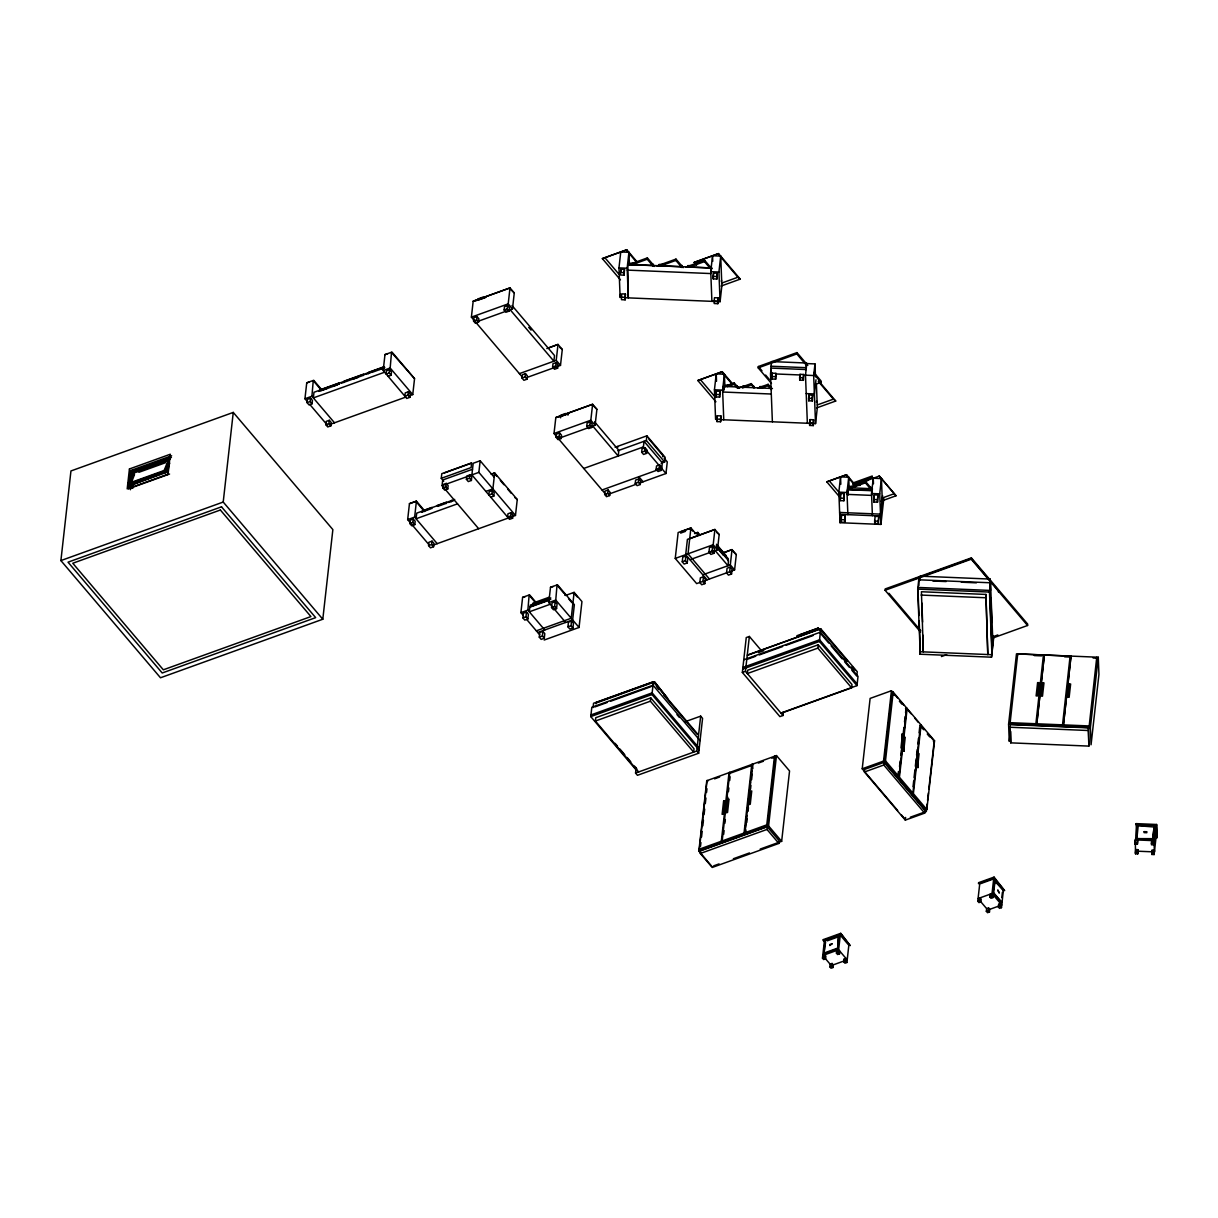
<?xml version="1.0" encoding="UTF-8"?>
<svg xmlns="http://www.w3.org/2000/svg" width="1218" height="1218" viewBox="0 0 1218 1218"><rect width="100%" height="100%" fill="white"/><g stroke="black" fill="none" stroke-linecap="round" stroke-linejoin="round"><path stroke-width="1.5" d="M60.9 560.584L70.948 470.955L233.262 412.415L332.864 529.602L322.8 619.231L160.487 677.771L60.9 560.584L223.214 502.044L233.262 412.415M128.712 488.616L130.737 470.513L171.631 455.76M130.433 489.727L131.042 484.307M131.864 477.06L132.671 469.813M132.518 486.956L132.929 483.348M132.747 488.342L133.158 484.734M167.658 474.578L169.683 456.461M307.317 401.544L304.942 398.758L306.738 382.817L313.711 380.305L322.024 390.095M307.073 402.625L307.454 399.306L310.544 398.195L312.447 400.433L312.082 403.752L308.976 404.863L307.073 402.625L310.179 401.514L310.544 398.195M334.508 422.798L311.915 396.231L313.254 380.655L320.562 389.242M319.618 391.252L319.771 389.927L339.137 382.954L338.985 384.264M325.845 424.717L326.226 421.398L329.317 420.286L331.22 422.524L330.854 425.843L327.749 426.955L325.845 424.717L328.951 423.605L329.317 420.286M344.024 382.452L344.161 381.127L363.527 374.154L363.375 375.464M368.415 373.652L368.567 372.327L384.416 366.618M408.35 391.785L407.969 395.104L404.878 396.215L405.244 392.896L408.35 391.785L410.253 394.023L409.872 397.342L406.766 398.453L383.198 370.531L384.979 354.59L391.968 352.078L414.546 378.646L412.75 394.586L409.263 395.835M389.197 373.012L389.562 369.693L386.471 370.805L386.091 374.124L389.197 373.012L391.1 375.251L387.994 376.362M412.75 394.586L390.171 368.019L391.511 352.428L414.546 378.646M391.1 375.251L391.465 371.932L389.562 369.693M429.056 544.781L407.665 519.614L409.446 503.673L416.419 501.161L424.747 510.951M409.796 523.496L410.177 520.177L413.267 519.051L415.171 521.289L414.805 524.623L411.699 525.734L409.796 523.496L412.902 522.385L413.267 519.051M437.216 543.67L414.638 517.102L416.419 501.161L409.446 503.673M422.341 512.123L422.494 510.799L431.903 507.404L431.751 508.728M428.569 545.588L428.949 542.269L432.04 541.142L433.943 543.38L433.578 546.715L430.472 547.826L428.569 545.588L431.674 544.476L432.04 541.142M441.266 478.324L441.799 473.68L471.625 462.916L471.092 467.575L441.266 478.324L443.717 481.186M478.674 528.719L442.058 485.647L442.697 479.999L472.523 469.25M442.773 487.855L443.139 484.536L446.245 483.409L448.148 485.647L447.767 488.981L444.661 490.093L442.773 487.855L445.864 486.743L446.245 483.409M446.214 503.506L446.367 502.181L436.942 505.592M522.613 377.413L471.396 317.137L473.178 301.196L509.992 287.92L514.27 292.959L512.489 308.885L477.395 321.552M451.254 501.694L451.406 500.37M473.528 321.019L473.909 317.7L476.999 316.573L478.902 318.812L478.537 322.131L475.431 323.257L473.528 321.019L476.634 319.892L476.999 316.573M482.815 298.44L482.952 297.116L478.035 298.882L477.882 300.207L485.48 297.481M466.403 479.329L466.768 476.01L469.874 474.883L471.777 477.121L471.396 480.455L468.306 481.567L466.403 479.329L469.493 478.217L469.874 474.883M433.73 544.918L515.473 515.442L478.857 472.371L480.166 460.754L473.193 463.266L471.884 474.883L509.489 519.325L512.595 518.213L512.961 514.894L511.058 512.656L507.967 513.768L507.586 517.087L510.692 515.975L511.058 512.656M504.13 309.981L504.496 306.662L507.601 305.535L509.505 307.773L509.139 311.092L506.033 312.219L504.13 309.981L507.236 308.854L507.601 305.535M512.489 308.885L508.211 303.861L509.992 287.92L473.178 301.196M491.92 493.884L492.285 490.549L489.194 491.676L488.814 494.995L491.92 493.884L493.823 496.122L490.717 497.233M493.823 496.122L494.188 492.788L492.285 490.549M522.02 378.067L522.385 374.748L525.491 373.622L527.394 375.86L527.013 379.194L523.923 380.305L522.02 378.067L525.11 376.956L525.491 373.622M515.473 515.442L517.254 499.517L494.675 472.934L491.189 474.198M523.298 615.486L520.893 612.639L522.613 597.368L529.586 594.856L535.615 601.951M522.887 617.846L523.405 613.202L526.496 612.091L528.399 614.329L527.881 618.972L524.791 620.084L522.887 617.846L525.978 616.734L526.496 612.091M552.622 367.029L552.987 363.71L556.093 362.599L557.996 364.837L557.616 368.156L554.525 369.267L552.622 367.029L555.712 365.918L556.093 362.599M544.75 629.995L527.866 610.127L529.13 595.206L534.9 601.981M527.196 377.397L560.493 365.385L556.215 360.361L558.011 344.42L547.491 348.211M532.966 604.341L533.119 603.017L549.151 597.231M560.493 365.385L562.29 349.459L558.011 344.42L546.912 348.607M606.32 495.026L554.023 433.501L555.819 417.561L592.618 404.285L596.896 409.324L595.1 425.265L558.301 438.526M556.154 437.384L556.519 434.065L559.625 432.938L561.528 435.176L561.148 438.495L558.057 439.622L556.154 437.384L559.245 436.257L559.625 432.938M560.508 416.586L560.661 415.262L565.578 413.481L565.426 414.805M560.63 417.82L560.782 416.48M539.285 637.151L539.802 632.492L542.893 631.381L544.796 633.619L544.279 638.262L541.188 639.389L539.285 637.151L542.375 636.024L542.893 631.381M567.938 415.171L568.09 413.846L562.244 415.962M565.67 622.444L548.785 602.575L550.506 587.304L557.479 584.792L574.363 604.661L572.643 619.932L537.777 632.507M551.541 607.508L552.058 602.864L555.164 601.753L557.068 603.991L556.55 608.635L553.444 609.746L551.541 607.508L554.647 606.397L555.164 601.753M544.172 640.029L579.052 627.453L555.758 600.063L557.022 585.142L563.934 593.273M564.741 595.008L564.878 593.668M586.756 426.346L587.122 423.027L590.228 421.9L592.131 424.138L591.75 427.472L588.659 428.584L586.756 426.346L589.847 425.234L590.228 421.9M595.1 425.265L590.821 420.225L592.618 404.285L555.819 417.561M567.938 626.813L568.456 622.154L571.562 621.043L573.465 623.281L572.947 627.925L569.841 629.051L567.938 626.813L571.044 625.687L571.562 621.043M573.526 594.034L573.663 592.709L577.225 596.896M565.396 595.495L574.12 592.359L571.212 618.242L536.346 630.817M620.525 293.995L620.129 297.542L618.972 267.884L620.754 251.959L628.93 252.293L629.432 265.265M579.052 627.453L581.945 601.57L574.12 592.359M620.464 272.527L620.83 269.208L624.469 269.361L624.195 275.177L620.571 275.024L620.464 272.527L624.103 272.68L624.195 275.177M621.424 297.192L621.804 293.873L625.428 294.01L625.154 299.841L621.515 299.689L621.424 297.192L625.062 297.329L625.154 299.841M624.103 272.68L624.469 269.361M627.224 270.107L710.825 273.563L711.449 267.93L627.849 264.458L628.305 297.877L627.148 268.219L628.93 252.293M625.062 297.329L625.428 294.01M604.646 494.432L605.011 491.113L608.117 490.001L610.02 492.239L609.639 495.559L606.534 496.67L604.646 494.432L607.736 493.32L608.117 490.001M630.376 264.565L630.528 263.24L634.304 263.408M617.617 447.828L617.77 446.504M636.633 770.552L590.76 716.595L591.811 707.293L653.015 685.216L700.076 740.605M593.059 707.582L593.547 703.273L653.198 681.76L698.097 734.591M596.044 703.837L596.196 702.497L652.757 682.11M638.658 771.938L595.389 721.041L595.769 717.707L650.762 697.884L694.032 748.781L693.666 752.1L650.397 701.203L650.762 697.884M653.259 266.346L647.215 259.236L647.367 257.911L628.397 264.748M653.092 265.509L653.244 264.184M658.999 265.752L659.136 264.428L664.815 264.671M635.233 483.394L635.613 480.075L638.704 478.963L640.607 481.201L640.242 484.52L637.136 485.632L635.233 483.394L638.339 482.282L638.704 478.963M641.658 452.213L642.023 448.894L645.114 447.782L647.017 450.021L646.636 453.34L643.546 454.451L641.658 452.213L644.733 451.102L645.114 447.782M639.617 483.028L665.972 473.513L643.393 446.945L644.033 441.312L662.333 462.84M661.13 463.266L664.647 462.003L646.347 440.474L646.88 435.816L615.12 447.265M681.882 267.534L675.838 260.424L675.99 259.099L657.02 265.935M656.152 469.28L656.532 465.961L659.608 464.85L661.511 467.088L661.146 470.407L658.055 471.518L656.152 469.28L659.242 468.169L659.608 464.85M681.715 266.696L681.867 265.372M662.668 456.796L662.82 455.456L648.768 438.922M662.44 461.835L661.694 468.473L602.042 489.986M664.647 462.003L665.18 457.344L646.88 435.816M687.622 266.94L687.759 265.615L691.55 265.783M665.972 473.513L667.281 461.896L664.069 458.12M684.927 721.802L700.67 716.138L702.573 718.376L698.66 753.226L637.456 775.303L635.552 773.065L636.177 767.553M652.711 686.069L653.198 681.76M699.041 749.907L651.965 694.519L653.015 685.216M654.584 681.943L667.555 698.325L654.584 681.943L596.47 702.908M710.505 268.721L704.461 261.611L704.613 260.287L685.643 267.123M703.456 576.753L705.359 578.992L704.841 583.635L701.735 584.747L699.832 582.524L700.35 577.865L703.456 576.753L702.938 581.397L696.65 583.605L675.244 558.423L678.152 532.525L690.91 527.927L695.676 533.53M710.338 267.884L710.475 266.559M711.906 301.333L710.749 271.69L712.53 255.765L720.706 256.1L721.863 285.758L720.082 301.683L625.032 297.74M713.154 276.379L713.52 273.06L717.143 273.213L716.884 279.029L713.246 278.876L713.154 276.379L716.778 276.532L716.884 279.029M713.246 278.876L713.52 273.06M682.247 561.818L682.765 557.174L685.871 556.063L687.774 558.301L687.241 562.944L684.151 564.056L682.247 561.818L685.338 560.706L685.871 556.063M714.098 301.029L714.479 297.71L718.118 297.862L717.844 303.678L714.205 303.526L714.098 301.029L717.737 301.181L717.844 303.678M716.778 276.532L717.143 273.213M720.082 301.683L718.924 272.04L720.706 256.1M690.317 529.602L690.469 528.277L680.801 531.764L680.649 533.088L685.49 531.352M690.91 527.927L688.018 553.825L709.409 578.992M717.737 301.181L718.118 297.862M721.391 281.525L721.543 280.201M697.153 534.078L697.305 532.738L699.634 535.478M697.366 535.844L697.762 532.403L694.534 533.56M715.59 419.449L714.448 389.79L716.23 373.865L724.405 374.2L724.908 387.172M715.103 391.085L715.24 389.76M715.925 394.434L716.306 391.115L719.945 391.267L719.655 397.083L716.032 396.931L715.925 394.434L719.564 394.602L719.655 397.083M716.032 396.931L716.306 391.115M716.9 419.099L717.265 415.78L720.904 415.917L720.614 421.748L716.991 421.58L716.9 419.099L720.523 419.251L720.614 421.748M719.564 394.602L719.945 391.267M716.991 421.58L717.265 415.78M816.395 383.563L817.324 407.665L815.542 423.59L723.766 419.784L722.609 390.125L724.405 374.2M772.44 388.496L723.325 386.365L722.685 392.013L771.298 394.023M723.462 389.79L723.827 386.487L723.979 390.095M720.523 419.251L720.904 415.917M725.837 386.471L725.989 385.147L731.516 385.375M708.967 552.18L709.485 547.537L712.591 546.425L714.494 548.663L713.976 553.307L710.87 554.418L708.967 552.18L712.073 551.069L712.591 546.425M689.967 559.686L717.478 549.775L713.185 544.735L714.905 529.465L687.409 539.376L685.688 554.662L707.079 579.829M737.545 388.329L734.073 384.249L734.226 382.924L723.873 386.654M717.478 549.775L719.183 534.504L714.905 529.465L690.058 538.615M736.905 386.928L737.042 385.604M698.66 753.226L696.757 750.988L700.67 716.138M742.797 387.187L742.95 385.862L746.634 386.015M728.151 560.874L728.379 558.879L716.702 545.146M731.561 573.998L729.658 571.76L730.176 567.116L727.07 568.227L726.552 572.871L728.455 575.109L731.561 573.998L732.079 569.354L730.176 567.116M731.15 571.151L734.591 569.917L730.313 564.878L732.018 549.607L723.431 552.698M711.936 866.47L698.858 851.093L706.76 780.723L776.475 755.571L789.553 770.964L781.651 841.333L760.199 849.068M753.348 387.674L751.186 383.624L739.113 387.979M744.046 833.051L722.107 840.968L722.837 841.821L744.777 833.904L744.046 833.051L751.765 764.341L752.48 765.178L730.541 773.095L729.826 772.242L722.046 842.095L700.106 850.012L699.376 849.159L707.095 780.449L707.81 781.286M700.517 846.297L700.929 842.582M701.553 837.01L702.177 831.437M702.816 825.865L703.441 820.293M704.065 814.72L704.689 809.148M705.313 803.575L705.938 798.003M706.562 792.431L706.973 788.716M700.35 853.468L700.639 850.819L767.279 826.778L779.155 840.77L778.865 843.419L712.226 867.46L700.35 853.468L766.975 829.443L767.279 826.778M753.866 387.644L754.003 386.319M734.591 569.917L736.296 554.647L732.018 549.607L722.853 553.094M771.481 383.472L758.205 367.866L758.357 366.527L796.968 352.611L807.823 365.385M759.773 387.887L759.91 386.563L763.595 386.715M771.466 389.745L767.995 385.649L768.147 384.325L757.794 388.055M771.07 366.222L771.588 361.579L806.575 363.025L806.042 367.684L771.07 366.222L771.573 379.194M771.938 376.514L772.303 373.195L775.927 373.347L775.668 379.163L772.029 379.011L771.938 376.514L775.561 376.666L775.668 379.163M770.827 388.344L770.979 387.019M772.029 379.011L772.303 373.195M722.046 842.095L721.33 841.242L729.049 772.532L729.765 773.369M723.659 834.391L724.086 830.676M724.908 823.246L725.334 819.531M726.156 812.101L726.583 808.387M727.207 802.814L727.831 797.242M728.455 791.67L728.866 787.955M729.704 780.525L730.115 776.81M783.402 711.83L782.991 715.499L779.901 716.61L742.341 672.427L746.253 637.562L749.359 636.451L761.463 650.701M775.561 376.666L775.927 373.347M782.991 715.499L745.446 671.316L749.359 636.451M806.468 365.293L796.816 353.936L796.968 352.611M767.507 825.697L766.777 824.86L774.496 756.134L775.211 756.987L767.507 825.697L745.553 833.614L744.837 832.777L752.541 764.051L752.846 768.619M744.777 833.904L746.862 815.329M747.273 811.614L748.111 804.185M748.522 800.47L749.359 793.04M749.77 789.325L750.608 781.895M751.019 778.18L751.856 770.75M745.553 833.614L745.964 829.9M746.801 822.47L747.213 818.755M748.05 811.325L748.461 807.61M749.298 800.196L749.709 796.481M750.547 789.051L750.958 785.336M751.597 779.764L752.222 774.191M799.632 377.656L800.013 374.337L803.652 374.489L803.378 380.305L799.739 380.153L799.632 377.656L803.271 377.808L803.378 380.305M799.739 380.153L800.013 374.337M803.271 377.808L803.652 374.489M807.367 423.24L805.494 375.19L806.803 363.573L814.979 363.908L815.481 376.804M808.615 398.286L808.996 394.967L812.619 395.119L812.345 400.935L808.706 400.783L808.615 398.286L812.239 398.438L812.345 400.935M808.706 400.783L808.996 394.967M815.542 423.59L813.67 375.525L814.979 363.908M809.574 422.935L809.955 419.616L813.578 419.768L813.304 425.584L809.665 425.432L809.574 422.935L813.213 423.088L813.304 425.584M812.239 398.438L812.619 395.119M809.665 425.432L809.955 419.616M815.984 379.788L814.4 393.947L806.209 393.597M813.213 423.088L813.578 419.768M781.651 841.333L768.588 825.956L776.475 755.571M816.425 402.321L816.578 400.996M815.679 384.233L820.947 382.33L821.099 381.006L813.868 372.48M799.48 636.268L799.632 634.928L817.826 628.366L817.689 629.706M818.283 628.016L818.176 629.021L796.876 636.709L796.983 635.705L818.283 628.016L820.749 630.909M817.857 648.113L818.222 644.794L747.715 670.22L747.35 673.554L817.857 648.113L851.61 687.835L781.103 713.261M820.049 630.361L820.201 629.021L748.141 655.01M782.047 712.652L856.985 685.627L819.425 641.444L820.658 628.671L747.289 655.132M883.811 498.512L880.918 524.41L840.024 522.72L838.837 492.148L840.542 476.877L848.718 477.228L849.144 488.296M840.176 498.132L840.694 493.488L844.333 493.625L843.907 500.765L840.268 500.628L840.176 498.132L843.8 498.269L843.907 500.765M840.268 500.628L840.694 493.488M840.024 522.72L840.648 517.163M841.014 519.66L841.531 515.016L845.17 515.168L844.744 522.309L841.12 522.157L841.014 519.66L844.653 519.812L844.744 522.309M841.12 522.157L841.531 515.016M843.8 498.269L844.333 493.625M847.88 514.651L846.997 492.498L848.718 477.228M844.653 519.812L845.17 515.168M849.89 487.702L850.042 486.378L855.736 486.621M870.078 488.357L865.389 482.846L865.541 481.521L848.824 487.55M870.794 488.57L870.931 487.246M872.408 515.671L871.54 493.503L873.26 478.232L881.421 478.583L882.304 500.735L880.584 516.006L839.689 514.316M825.53 943.417L823.261 939.626L840.694 933.338L850.088 945.518L840.694 933.338M851.61 687.835L851.976 684.501L818.222 644.794M873.793 499.517L874.311 494.873L877.95 495.026L877.523 502.166L873.885 502.014L873.793 499.517L877.432 499.669L877.523 502.166M822.47 958.155L824.403 957.455L824.708 954.805L825.88 956.191L825.591 958.855L823.657 959.54L822.47 958.155L824.403 940.89L840.283 935.165L848.839 945.229L846.906 962.494L844.972 963.194L843.769 961.794L844.074 959.145L846.008 958.444L845.718 961.093L846.906 962.494M873.885 502.014L874.311 494.873M837.634 948.868L838.532 936.018L837.634 948.868L824.068 953.755L824.982 940.905M824.464 950.253L825.256 943.219M874.631 521.045L875.148 516.402L878.787 516.554L878.361 523.694L874.737 523.542L874.631 521.045L878.269 521.213L878.361 523.694M874.737 523.542L875.087 520.451M877.432 499.669L877.95 495.026M856.985 685.627L858.02 676.325L820.475 632.142L743.756 659.806M880.918 524.41L879.716 493.853L881.421 478.583M878.269 521.213L878.787 516.554M829.839 966.818L830.128 964.169L832.077 963.468L833.264 964.869L832.96 967.518L831.026 968.219L829.839 966.818L831.772 966.118L832.077 963.468M882.593 495.65L880.507 514.133L839.613 512.443M839.826 951.167L839.537 953.816L837.588 954.516L836.416 953.131L836.705 950.466L837.893 951.867M839.537 953.816L838.349 952.43L840.283 935.165M897.666 810.503L862.222 768.786L870.124 698.416L891.424 690.728L897.544 697.929M864.43 771.999L864.719 769.35L884.085 762.361L924.98 810.472L924.675 813.122L905.309 820.11L864.43 771.999L883.796 765.011L884.085 762.361M920.595 632.051L885.09 590.273L885.227 588.933L971.37 557.874L1027.718 624.164L1027.566 625.489L992.396 638.171M910.333 817.202L926.319 811.447L883.537 761.098L891.424 690.728M884.329 761.28L892.033 692.555L893.19 692.144L906.664 707.993L898.96 776.703L897.788 777.13L884.329 761.28L885.486 760.854L893.19 692.144M920.108 650.884L917.702 589.101L918.753 579.798L990.538 582.783L992.944 644.566M919.681 580.468L920.153 576.16L990.127 579.068L990.569 590.41M897.788 777.13L898.412 771.557M905.568 712.682L905.979 708.967L907.136 708.541L920.595 724.39L912.891 793.116L911.734 793.527L898.275 777.693L898.899 772.121M899.523 766.548L900.148 760.976M900.772 755.404L901.396 749.831M902.02 744.259L902.645 738.687M903.269 733.114L903.893 727.542M904.517 721.969L905.141 716.397M912.891 793.116L899.432 777.267L907.136 708.541M923.137 635.294L923.274 651.858L921.432 591.75L985.941 594.43L987.798 654.538L985.941 594.43M993.781 637.014L991.528 657.187L919.742 654.203L920.26 646.21M919.742 654.203L920.153 650.534M905.309 820.11L905.613 817.445M913.043 786.661L913.667 781.088M914.079 777.373L914.916 769.943M915.342 766.229L916.164 758.799M916.591 755.084L917.215 749.512M917.839 743.939L918.463 738.367M919.088 732.794L919.712 727.222M913.378 793.664L912.206 794.09L925.68 809.94L926.837 809.513L913.378 793.664L921.082 724.954L919.925 725.365L923.594 729.689M926.319 811.447L927.142 804.032M927.568 800.333L928.39 792.918M928.816 789.218L934.206 741.077L928.101 733.875M926.837 809.513L934.556 740.803L921.082 724.954M1027.566 625.489L971.233 559.199L971.37 557.874M990.127 579.068L989.945 590.943M991.894 653.868L989.488 592.07L990.538 582.783M992 643.911L992.32 641.033M991.528 657.187L993.477 636.344M998.395 591.948L998.547 590.623L994.984 586.437M977.78 901.213L979.729 900.528L980.018 897.864L981.206 899.265L980.916 901.914L978.967 902.614L977.78 901.213L979.714 883.964L993.675 878.924L1003.419 890.388M986.641 908.628L988.574 907.928L989.762 909.328L989.473 911.993L987.524 912.693L986.336 911.292L986.641 908.628L979.302 899.995M1009.889 735.824L1009.265 741.381L1008.595 724.208L1016.482 653.838L1098.271 657.233L1098.94 674.407L1091.054 744.777L1090.384 727.603L1098.271 657.233M989.473 911.993L988.27 910.592L988.574 907.928M993.218 894.925L992.929 897.59L990.98 898.29L989.792 896.89L990.097 894.225L991.285 895.626M1043.445 655.01L1035.787 724.68L1010.042 723.599L1017.715 653.944L1043.445 655.01L1043.491 655.954M1010.133 727.253L1010.422 724.603L1088.572 727.846L1088.877 746.101L1010.742 742.858L1010.133 727.253L1088.268 730.511L1088.877 746.101M992.929 897.59L991.741 896.189L993.675 878.924M993.964 878.087L994.086 877.097L978.587 882.685L978.48 883.674L993.964 878.087L1004.667 890.678L994.086 877.097M992.898 893.053L995.045 880.477L993.675 892.764L1001.988 902.553L992.898 893.053L993.675 892.764M1010.742 742.858L1010.696 731.531M998.349 906.953L998.653 904.304L1000.587 903.604L1000.298 906.253L1001.485 907.654L999.536 908.354L998.349 906.953L1000.298 906.253M1001.805 897.575L1002.399 892.307M1001.485 907.654L1003.373 890.267L994.269 880.766M1070.104 656.121L1062.431 725.776L1036.685 724.71L1044.359 655.056L1070.104 656.121L1070.135 657.05L1064.623 656.822M1036.685 724.71L1044.359 655.056M1063.344 725.821L1071.003 656.152L1063.344 725.821L1089.09 726.887L1096.763 657.233L1096.794 658.162L1093.109 658.009M1088.268 730.511L1088.572 727.846M1136.166 823.627L1136.059 824.632L1156.491 825.469L1156.993 837.954L1157.1 836.964L1156.613 824.479L1136.166 823.627L1136.653 836.111M1135.115 844.104L1135.359 839.887L1137.612 839.994L1137.688 841.547L1137.384 844.211L1135.115 844.104L1136.988 825.286L1150.02 825.834M1136.866 838.623L1138.206 825.728L1154.131 827.007L1152.761 839.293L1136.866 838.623L1152.746 838.669L1154.116 826.383M1137.993 849.662L1137.764 853.879L1135.48 853.788L1135.724 849.57L1137.993 849.662L1138.054 851.23M1135.48 853.788L1135.359 839.887L1153.964 840.664L1153.735 844.881L1151.467 844.79L1151.406 843.237L1151.71 840.572L1153.964 840.664L1154.42 851.9L1154.344 850.347L1152.091 850.255L1151.786 852.905L1151.847 854.457L1154.116 854.549L1156.049 837.299L1155.608 826.063L1153.735 844.881M1137.384 844.211L1137.612 839.994M1151.847 854.457L1152.091 850.255M1156.491 825.469L1156.613 824.479M1154.116 854.549L1154.344 850.347M128.042 484.155L132.914 471.731L169.926 458.394L165.054 470.803L128.042 484.155L129.093 485.86L166.105 472.508L169.759 463.205M134.071 471.32L129.199 483.729L130.25 485.434L134.513 474.578M129.093 485.86L166.394 471.762L165.343 470.057L128.332 483.409L129.382 485.114M130.63 482.282L134.315 472.919L168.998 460.404L164.704 471.336M168.769 458.805L163.882 471.214L164.948 472.934L167.993 465.169M620.434 279.866L602.347 258.597L626.798 249.781L637.638 262.54M696.544 265.235L694.138 262.403L718.559 253.588L740.255 279.12L721.071 286.047M491.646 474.228L494.675 472.934L492.894 488.875L485.906 491.387M715.895 401.773L697.823 380.503L722.259 371.688L733.114 384.446M839.948 497.325L826.794 481.841L846.571 474.7L856.147 485.967M896.037 495.772L879.289 476.055L896.037 495.772L881.208 501.131M475.507 300.892L485.921 297.131M602.347 258.597L626.798 249.781M471.396 317.137L508.211 303.861M631.7 264.839L647.215 259.236M660.323 266.011L675.838 260.424M383.472 367.212L313.985 392.272L313.346 397.905L384.629 372.206M318.69 391.404L327.337 388.283M334.25 385.786L339.441 383.929M341.375 383.228L363.847 375.129M365.781 374.428L370.957 372.556M379.605 369.435L384.781 367.562M321.369 390.628L337.234 384.903M352.824 379.285L358.107 377.382M371.947 372.388L384.264 367.943M304.942 398.758L311.915 396.231M383.198 370.531L390.171 368.019M694.138 262.403L718.559 253.588M688.946 267.199L704.461 261.611M130.554 472.173L171.433 457.42M132.625 472.477L169.637 459.14M138.959 472.279L165.404 462.749M131.757 483.211L157.777 473.832M128.682 488.768L169.576 474.03M331.007 424.062L405.777 397.098M721.909 283.002L737.91 277.232L740.255 279.12M519.416 373.637L556.215 360.361M558.133 417.256L568.547 413.496M697.823 380.503L722.259 371.688M444.448 472.904L471.168 463.266M554.023 433.501L590.821 420.225M758.205 367.866L796.816 353.936M442.058 485.647L478.857 472.371M727.176 386.73L734.073 384.249M742.417 388.055L751.034 384.949M761.098 388.146L767.995 385.649M454.695 499.441L416.708 513.143L416.069 518.777L457.526 503.826M421.474 512.245L430.426 509.017M437.734 506.384L446.671 503.156M448.62 502.471L453.979 500.522M407.665 519.614L414.638 517.102M617.709 450.797L646.347 440.474M583.742 468.458L643.393 446.945M817.385 404.909L833.386 399.139L835.731 401.026L816.532 407.954M609.822 493.762L636.116 484.292M826.794 481.841L846.571 474.7M852.889 482.998L872.271 476.01L872.118 477.334L852.737 484.322M879.289 476.055L859.497 483.196L862.146 482.435M853.985 485.434L867.932 480.41M850.347 488.281L865.389 482.846M550.795 597.916L530.317 605.102L530.089 607.097L549.272 600.185M550.78 599.286L529.86 606.823L529.297 611.817L550.216 604.265M520.893 612.639L527.866 610.127M548.785 602.575L555.758 600.063M675.244 558.423L713.185 544.735M882.015 498.101L893.692 493.884M702.801 574.789L730.313 564.878M704.628 580.727L729.658 571.76M913.424 579.433L969.543 559.199M885.09 590.273L971.233 559.199M594.81 706.942L607.097 702.527M610.614 701.248L650.96 686.693M758.54 652.543L763.808 650.64M590.958 714.936L652.148 692.859L699.223 748.248M746.801 659.456L755.754 656.228M759.332 654.934L782.595 646.545M786.173 645.251L813.015 635.568M590.76 716.595L651.965 694.519M742.904 667.449L819.607 639.785L857.168 683.968M595.389 721.041L650.397 701.203M742.721 669.108L819.425 641.444M742.341 672.427L745.446 671.316M992.548 636.847L997.831 634.943M941.423 656.563L946.69 654.66M635.552 773.065L696.757 750.988M905.507 708.404L906.664 707.993M714.57 778.85L719.625 777.023M758.327 763.077L763.381 761.25M771.831 758.205L775.211 756.987M933.384 741.214L934.556 740.803M862.222 768.786L883.537 761.098M699.376 849.159L721.33 841.242M744.837 832.777L766.777 824.86M898.275 777.693L899.432 777.267M698.858 851.093L768.588 825.956M713.718 865.831L719.092 863.897M733.388 858.736L749.481 852.935M823.155 940.616L840.587 934.328M827.144 940.859L839.004 936.581M823.596 953.192L837.162 948.304M978.084 898.564L992.031 893.525L1001.775 905.004L989.564 909.404M989.792 896.89L991.741 896.189M836.416 953.131L838.349 952.43M833.082 964.93L845.444 960.469M843.769 961.794L845.718 961.093M986.336 911.292L988.27 910.592M384.979 354.59L387.628 353.829M306.738 382.817L309.387 382.056M550.506 587.304L553.155 586.543M522.613 597.368L525.262 596.607M1135.42 852.219L1137.703 852.311L1137.764 853.879M628.351 264.58L654.705 265.676M656.974 265.768L683.328 266.849M685.612 266.94L711.951 268.036M618.972 267.884L627.148 268.219M806.133 369.556L771.146 368.095L770.507 373.743L772.379 421.809M776.033 373.972L799.967 374.961M805.494 375.19L813.67 375.525M714.448 389.79L722.609 390.125M720.493 419.647L723.766 419.784M854.716 485.175L860.167 485.403M847.637 489.392L872.179 490.397M872.195 490.717L847.652 489.697L847.85 494.919M838.837 492.148L846.997 492.498M871.54 493.503L879.716 493.853M932.912 581.016L946.158 581.565M961.276 582.189L976.41 582.828M917.702 589.101L989.488 592.07M921.067 595.069L985.575 597.749M1034.295 655.573L1041.649 655.878M919.636 651.721L991.422 654.69M1036.655 723.781L1062.4 724.847L1062.431 725.776M1063.299 724.877L1089.044 725.943L1089.09 726.887M1008.595 724.208L1090.384 727.603M1154.04 842.232L1151.771 842.125L1151.71 840.572M1135.054 842.551L1137.323 842.643M1151.406 843.237L1153.674 843.328M1137.642 851.199L1152.548 851.824M1151.786 852.905L1154.055 852.996M710.749 271.69L718.924 272.04M514.27 292.959L509.535 288.27M559.93 347.572L562.29 349.459M596.896 409.324L592.161 404.635M716.839 532.616L719.183 534.504M736.296 554.647L731.576 549.957M514.909 497.629L517.254 499.517M718.118 253.938L737.91 277.232M971.294 558.56L991.437 582.265M813.715 373.804L820.947 382.33M818.861 381.158L835.731 401.026M818.252 381.325L833.386 399.139M704.613 260.287L711.86 268.813M865.541 481.521L871.403 488.403M675.99 259.099L683.237 267.625M758.357 366.527L761.981 370.79M765.604 375.053L769.213 379.316M846.129 475.05L855.264 485.815M768.147 384.325L771.618 388.405M647.367 257.911L654.629 266.438M751.186 383.624L754.658 387.705M829.443 481.08L839.72 493.168M626.341 250.132L636.816 262.464M734.226 382.924L738.854 388.359M721.817 372.038L732.292 384.37M604.996 257.82L618.972 274.263M888.912 593.257L920.747 630.726M700.472 379.727L715.605 397.54M899.98 700.792L903.649 705.115M906.101 707.993L910.988 713.748M914.657 718.057L918.326 722.365M920.762 725.243L924.432 729.567M892.033 692.555L894.484 695.432M899.371 701.203L901.822 704.08M927.263 734.012L929.715 736.89M820.658 628.671L857.259 671.742L856.772 676.066L851.884 670.311M820.201 629.021L847.728 661.404M852.509 667.038L854.899 669.854M844.104 658.405L846.556 661.298M851.489 667.083L853.94 669.976M820.171 632.995L828.712 643.043M831.148 645.905L842.125 658.831M844.576 661.709L849.448 667.449M644.733 451.102L646.636 453.34M659.242 468.169L661.146 470.407M716.458 544.248L726.172 555.682L726.035 557.007L716.306 545.557M512.002 305.52L554.525 355.549L553.885 361.198L510.159 309.737M716.869 547.004L728.547 560.737L727.983 565.715L715.149 550.612M716.489 547.141L723.477 555.378M528.703 327.353L531.078 330.139M697.762 532.403L700 535.037M507.236 308.854L509.139 311.092M555.712 365.918L557.616 368.156M712.073 551.069L713.976 553.307M690.469 528.277L692.905 531.139M885.486 760.854L898.96 776.703M594.628 421.885L618.851 450.386L618.226 456.019L592.785 426.102M638.841 476.725L643.119 481.765M883.796 765.011L924.675 813.122M998.653 904.304L999.841 905.705M589.847 425.234L591.75 427.472M638.339 482.282L640.242 484.52M685.338 560.706L687.241 562.944M702.938 581.397L704.841 583.635M901.335 814.812L905.004 819.135M476.634 319.892L478.537 322.131M525.11 376.956L527.013 379.194M559.245 436.257L561.148 438.495M607.736 493.32L609.639 495.559M494.234 473.284L496.655 476.147M500.309 480.455L503.963 484.749M507.601 489.042L511.255 493.336M480.166 460.754L494.188 477.258M656.441 686.434L658.892 689.327M663.81 695.113L696.97 734.134M407.969 395.104L409.872 397.342M510.692 515.975L512.595 518.213M676.995 714.631L679.416 717.478M469.493 478.217L471.396 480.455M766.975 829.443L778.865 843.419M568.547 598.693L572.003 602.773M554.647 606.397L556.55 608.635M571.044 625.687L572.947 627.925M445.864 486.743L447.767 488.981M847.195 959.845L838.639 949.766L822.759 955.506L831.315 965.57M844.074 959.145L845.262 960.53M823.261 939.626L825.637 942.412M831.772 966.118L832.96 967.518M525.978 616.734L527.881 618.972M542.375 636.024L544.279 638.262M526.922 619.734L539.696 634.776M415.977 501.511L424.488 511.53M615.09 743.33L617.496 746.177M619.916 749.009L624.743 754.688M627.163 757.535L630.772 761.798M634.395 766.061L636.816 768.893M310.179 401.514L312.082 403.752M328.951 423.605L330.854 425.843M412.902 522.385L414.805 524.623M431.674 544.476L433.578 546.715M309.707 404.346L327.52 425.326M223.214 502.044L322.8 619.231M165.054 470.803L166.105 472.508M1035.787 724.68L1035.742 723.736L1009.996 722.67L1010.042 723.599M620.83 269.208L620.936 271.705M1135.724 849.57L1135.785 851.123M990.873 597.977L991.817 622.565M992.046 628.244L992.487 639.602M990.828 613.644L991.193 623.098M992.091 652.209L989.686 590.41L917.885 587.441L918.981 615.532M921.874 603.108L922.62 622.033M918.753 579.798L918.966 585.416M919.209 621.134L920.229 647.352M873.26 478.232L873.473 483.774M847.956 489.499L848.154 494.919M840.542 476.877L840.831 484.262M723.325 386.365L723.462 390.064M712.53 255.765L712.743 261.322M716.23 373.865L716.519 381.28M1017.715 653.944L1017.746 654.888M129.428 468.976L127.19 488.89L168.084 474.152L170.322 454.223L129.428 468.976M723.614 801.094L722.122 814.37L723.279 813.944L724.771 800.668L723.614 801.094M727.877 799.556L726.385 812.832L727.542 812.421L729.034 799.13L727.877 799.556M750.592 791.365L749.1 804.641L750.258 804.215L751.75 790.939L750.592 791.365M847.88 487.702L847.073 494.371L871.616 495.391L872.408 488.722L847.88 487.702M829.96 944.529L829.854 945.518L832.29 943.691L829.96 944.529M902.127 734.028L901.35 748.156L902.127 734.028M904.746 737.103L903.969 751.232L904.746 737.103M918.676 753.516L917.9 767.629L918.676 753.516M997.862 890.175L999.171 892.855L997.862 890.175M1037.614 682.628L1036.122 695.904L1037.492 695.965L1038.984 682.674L1037.614 682.628M1042.608 682.841L1041.116 696.117L1042.486 696.178L1043.978 682.887L1042.608 682.841M1069.252 683.937L1067.775 697.214L1069.145 697.275L1070.637 683.998L1069.252 683.937M1144.174 831.635L1144.052 832.625L1146.777 832.731L1146.884 831.742L1144.174 831.635M221.509 506.825L68.025 562.183L162.207 672.991L315.675 617.633L221.509 506.825M220.367 510.007L72.775 563.249L163.334 669.809L310.925 616.567L220.367 510.007"/></g></svg>
